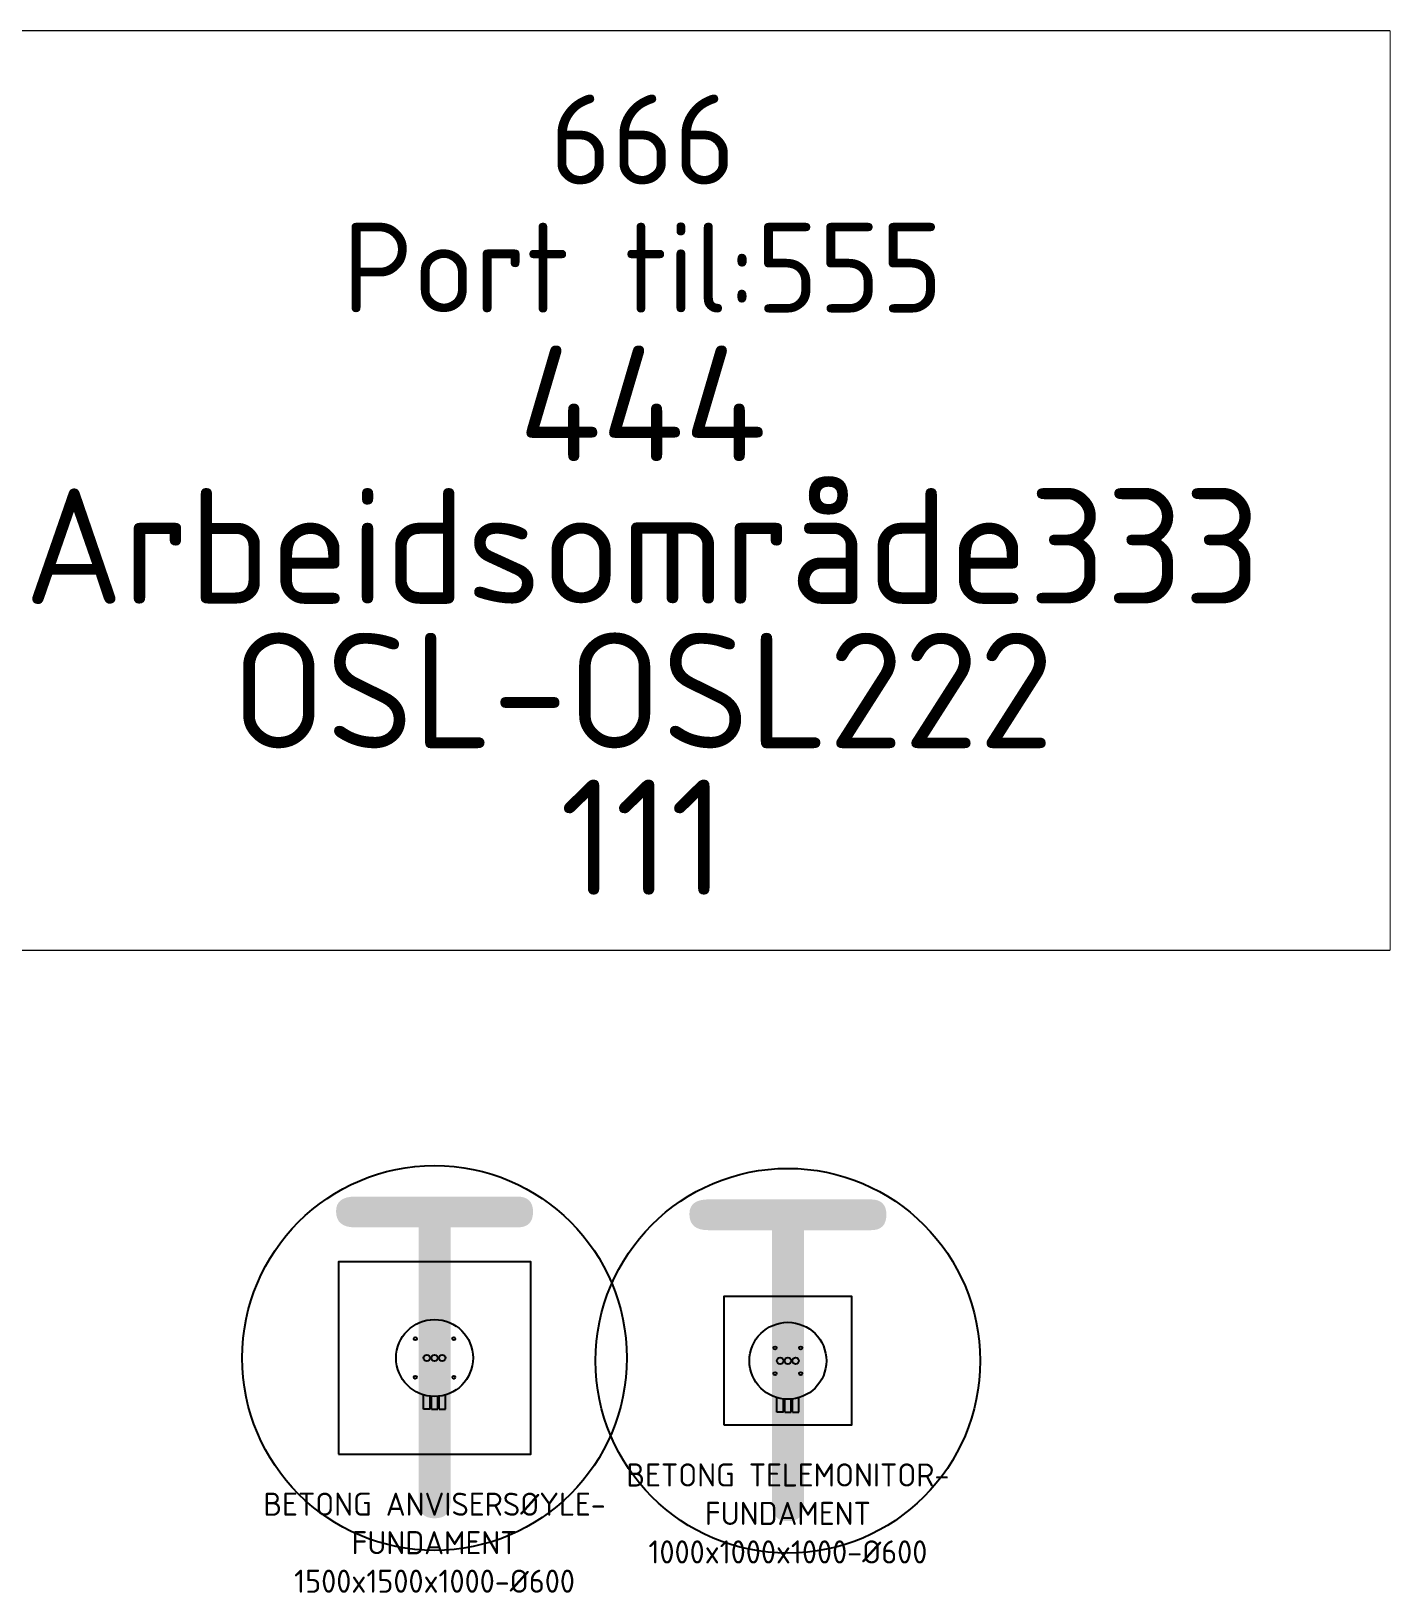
# Model space of a CAD drawing. Header units: metres. Extents: x 22723.5 to 22760.8, y 42869.1 to 42884.6.
# Drawn here: x 22750.18 to 22760.78, y 42872.14 to 42884.31 of the extents above; entities that cross this region are included whole.
import ezdxf
from ezdxf.enums import TextEntityAlignment as Align

# ---------------------------------------------------------------- set-up
doc = ezdxf.new("R2010")
doc.units = ezdxf.units.M
doc.set_wipeout_variables(frame=1)
for name, color, linetype in [('JBTSI__SKILT_WIPEOUT', 7, 'Continuous'), ('JBTUB__FE_FUN_LOKALISERING', 62, 'Continuous'), ('JBTUB__FE_FUN_TYPENAVN', 62, 'Continuous')]:
    doc.layers.add(name, color=color, linetype=linetype)
doc.styles.add('ISO', font='iso3098.shx')

# ---------------------------------------------------------------- blocks, each defined once
blk = doc.blocks.new('NO-BN-2D-JBTSI-SKILT-VEDLIKEHOLD-ARBEIDSOMRAADE-3')
at = {"color": 0, "linetype": 'ByBlock', "lineweight": -2, "transparency": 16777216}
blk.add_lwpolyline([(-5.8275, 0), (5.8275, 0), (5.8275, 7.16), (-5.8275, 7.16)], close=True, dxfattribs=at)
blk.add_wipeout([(-5.8275, 0), (5.8275, 0), (5.8275, 7.16), (-5.8275, 7.16)], dxfattribs=at).dxf.layer = 'JBTSI__SKILT_WIPEOUT'
at = {"color": 0, "linetype": 'ByBlock', "lineweight": -2, "transparency": 16777216, "style": 'ISO'}
for tag, height, p in [('TEKST1', 0.7, (0, 6.316)), ('TEKST2', 0.7, (0, 5.317)), ('TEKST3', 0.9, (0, 4.257)), ('TEKST4', 0.9, (0, 3.146)), ('TEKST5', 0.9, (0, 2.02)), ('TEKST6', 0.9, (0, 0.876))]:
    blk.add_attdef(tag, text='', height=height, dxfattribs=at).set_placement(p, align=Align.MIDDLE_CENTER)
blk = doc.blocks.new('NO-BN-2D-JBTUB-FUNDAMENT-BETONG-ANVISERSOEYLE')
at = {"color": 0, "linetype": 'ByBlock', "lineweight": -2, "transparency": 16777216}
for p, q in [((-0.085, -0.4), (-0.085, -0.288)), ((-0.035, -0.4), (-0.035, -0.298)), ((-0.025, -0.4), (-0.025, -0.299)), ((0.025, -0.4), (0.025, -0.299)), ((0.035, -0.4), (0.035, -0.298)), ((0.085, -0.4), (0.085, -0.288)), ((-0.035, -0.4), (-0.085, -0.4)), ((-0.025, -0.4), (0.025, -0.4)), ((0.035, -0.4), (0.085, -0.4))]:
    blk.add_line(p, q, dxfattribs=at)
blk.add_lwpolyline([(-0.75, -0.75), (0.75, -0.75), (0.75, 0.75), (-0.75, 0.75)], close=True, dxfattribs=at)
for centre, radius in [((0, 0), 0.3), ((-0.15, 0.15), 0.012), ((0.15, 0.15), 0.012), ((-0.06, 0), 0.025), ((0, 0), 0.025), ((0.06, 0), 0.025), ((-0.15, -0.15), 0.012), ((0.15, -0.15), 0.012)]:
    blk.add_circle(centre, radius, dxfattribs=at)
at = {"layer": 'JBTUB__FE_FUN_LOKALISERING', "linetype": 'ByBlock', "lineweight": -2, "transparency": 16777216}
blk.add_circle((0, 0), 1.5, dxfattribs=at)
at = {"layer": 'JBTUB__FE_FUN_LOKALISERING', "linetype": 'ByBlock', "lineweight": -2, "transparency": 16777216, "insert": (0, 0), "char_height": 2.5, "width": 2.5, "attachment_point": 5, "style": 'ISO'}
blk.add_mtext('T', dxfattribs=at)
at = {"layer": 'JBTUB__FE_FUN_TYPENAVN', "linetype": 'ByBlock', "lineweight": -2, "transparency": 16777216, "insert": (0, -1.05), "char_height": 0.18, "width": 3, "attachment_point": 2, "style": 'ISO'}
blk.add_mtext('BETONG ANVISERSØYLE- FUNDAMENT 1500x1500x1000-Ø600', dxfattribs=at)
blk = doc.blocks.new('NO-BN-2D-JBTUB-FUNDAMENT-BETONG-MONITOR')
at = {"color": 0, "linetype": 'ByBlock', "lineweight": -2, "transparency": 16777216}
for p, q in [((-0.085, -0.4), (-0.085, -0.288)), ((-0.035, -0.4), (-0.035, -0.298)), ((-0.025, -0.4), (-0.025, -0.299)), ((0.025, -0.4), (0.025, -0.299)), ((0.035, -0.4), (0.035, -0.298)), ((0.085, -0.4), (0.085, -0.288)), ((-0.035, -0.4), (-0.085, -0.4)), ((-0.025, -0.4), (0.025, -0.4)), ((0.035, -0.4), (0.085, -0.4))]:
    blk.add_line(p, q, dxfattribs=at)
blk.add_lwpolyline([(-0.5, -0.5), (0.5, -0.5), (0.5, 0.5), (-0.5, 0.5)], close=True, dxfattribs=at)
for centre, radius in [((0, 0), 0.3), ((-0.1, 0.1), 0.012), ((-0.06, 0), 0.025), ((0, 0), 0.025), ((0.06, 0), 0.025), ((0.1, 0.1), 0.012), ((-0.1, -0.1), 0.012), ((0.1, -0.1), 0.012)]:
    blk.add_circle(centre, radius, dxfattribs=at)
at = {"layer": 'JBTUB__FE_FUN_LOKALISERING', "linetype": 'ByBlock', "lineweight": -2, "transparency": 16777216}
blk.add_circle((0, 0), 1.5, dxfattribs=at)
at = {"layer": 'JBTUB__FE_FUN_LOKALISERING', "linetype": 'ByBlock', "lineweight": -2, "transparency": 16777216, "insert": (0, 0), "char_height": 2.5, "width": 2.5, "attachment_point": 5, "style": 'ISO'}
blk.add_mtext('T', dxfattribs=at)
at = {"layer": 'JBTUB__FE_FUN_TYPENAVN', "linetype": 'ByBlock', "lineweight": -2, "transparency": 16777216, "insert": (0, -0.8), "char_height": 0.18, "width": 3, "attachment_point": 2, "style": 'ISO'}
blk.add_mtext('BETONG TELEMONITOR- FUNDAMENT 1000x1000x1000-Ø600', dxfattribs=at)

msp = doc.modelspace()

# ---------------------------------------------------------------- block references
at = {"color": 0, "linetype": 'ByBlock', "lineweight": -2, "transparency": 16777216}
msp.add_blockref('NO-BN-2D-JBTSI-SKILT-VEDLIKEHOLD-ARBEIDSOMRAADE-3', (22754.95, 42877.149), dxfattribs=at).add_auto_attribs({'TEKST6': '111', 'TEKST5': 'OSL-OSL222', 'TEKST4': 'Arbeidsområde333', 'TEKST3': '444', 'TEKST2': 'Port til:555', 'TEKST1': '666'})
for name, p in [('NO-BN-2D-JBTUB-FUNDAMENT-BETONG-ANVISERSOEYLE', (22753.327, 42873.966)), ('NO-BN-2D-JBTUB-FUNDAMENT-BETONG-MONITOR', (22756.083, 42873.944))]:
    msp.add_blockref(name, p, dxfattribs=at)

doc.saveas('drawing.dxf')
